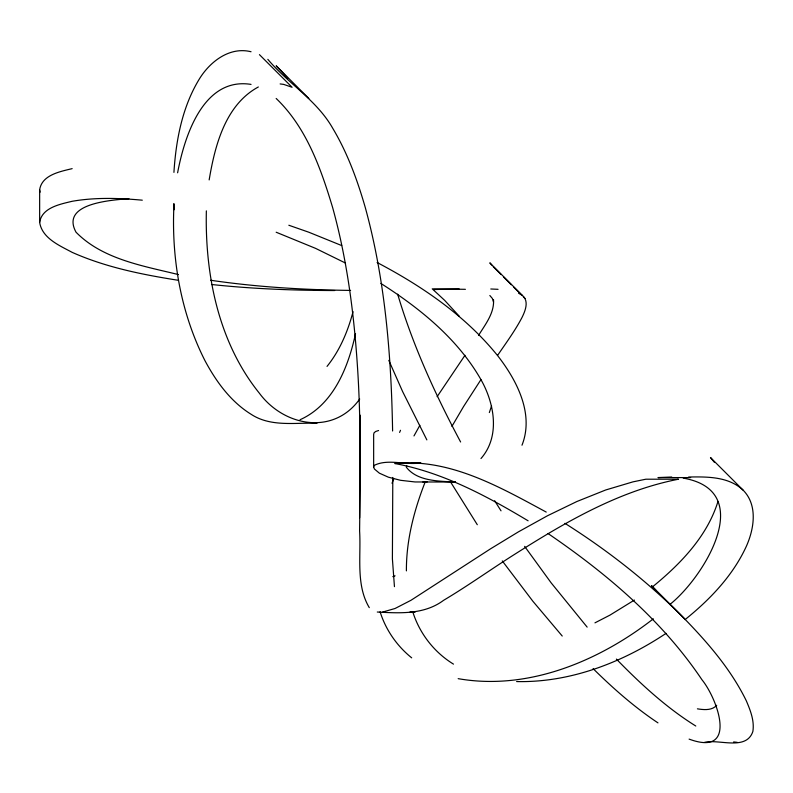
<?xml version="1.0" encoding="UTF-8"?>
<svg xmlns="http://www.w3.org/2000/svg" width="793" height="793" viewBox="0 0 793 793"><rect width="100%" height="100%" fill="white"/><g stroke="black" fill="none" stroke-linecap="round" stroke-linejoin="round"><path stroke-width="1.19" d="M392.803 477.445L392.396 558.837L394.448 586.651M206.358 210.869C204.881 274.665 218.452 342.437 259.291 393.11C283.914 426.515 333.387 435.793 359.695 399.057M493.524 299.695C494.435 313.255 485.177 324.535 478.516 335.489M173.925 172.378C175.967 140.45 182.093 107.789 198.726 80.014C209.243 62.211 229.227 46.281 251.044 51.743M174.014 203.821C171.169 257.507 180.546 312.551 204.99 360.706C216.162 381.562 230.644 401.585 251.044 414.243C270.641 427.189 295.006 422.52 317.012 423.244M209.164 179.912C214.923 145.555 225.321 104.864 258.34 86.972M177.612 172.805C184.432 136.396 203.305 76.792 251.044 84.395M355.522 333.635C348.296 367.199 333.447 404.767 300.041 419.735M178.028 280.256C141.967 274.556 105.667 267.291 72.153 252.352C59.534 245.543 42.207 238.336 39.65 222.436L39.65 189.785C41.86 174.936 60.04 171.595 72.153 168.641M39.65 222.436C41.86 207.588 60.04 204.247 72.153 201.293C95.309 197.259 118.98 198.052 142.294 200.183M406.7 465.481L406.303 467.146C417.148 481.42 439.074 481.143 455.529 482.035L415.046 481.956L400.515 480.3L388.332 477.168L379.391 473.183L374.445 469.04L373.652 467.146L374.048 465.481C387.955 458.324 405.808 465.57 420.786 462.815L411.22 463.181M353.044 311.629C347.919 331.276 339.85 350.476 327.033 366.396M717.972 501.473C707.088 536.613 680.275 564.19 652.401 586.939M489.34 412.558L491.571 405.927M521.992 445.21C534.313 414.005 516.977 380.69 498.063 356.196C465.798 316.001 422.391 286.293 377.111 262.513M392.02 483.274L393.655 478.962M425.088 482.194C414.065 510.414 406.204 540.41 406.403 570.881M399.593 432.413L400.515 430.272M413.976 435.932L419.864 425.326M451.911 426.396L463.558 406.561L480.945 379.629M437.121 396.688L464.976 355.304M497.627 355.304C506.103 342.943 515.004 330.8 521.992 317.517C525.234 310.935 529.209 301.3 522.488 295.502L489.836 262.84L491.739 265.07M480.984 458.532C500.68 436.081 494.287 402.606 480.508 378.856C457.145 338.383 419.745 308.219 380.868 283.418M716.713 705.284C711.985 710.677 703.817 709.874 697.414 708.833M669.748 604.563C703.52 577.879 757.593 491.115 683.229 478.11M653.343 618.818C598.913 661.193 528.059 690.911 458.166 678.659M685.063 619.601C709.923 599.607 732.782 575.768 746.263 546.486C754.153 528.951 758.009 505.22 743.13 490.163L710.469 457.502L714.315 462.24M634.4 600.063L609.986 615.11L594.948 622.852M666.061 633.369C622.089 662.651 570.008 682.783 516.6 681.564M392.813 576.64L395.063 575.827M378.568 430.53L375.684 431.471L374.048 432.819L373.652 434.485L373.652 467.146M382.414 612.137L395.063 608.489L410.992 600.281L490.599 548.786L518.503 531.806L547.537 515.728L576.888 501.513L605.683 489.985L633.012 481.847L645.849 479.21L678.501 479.21C616.974 491.214 562.178 524.064 509.958 557.301C487.804 571.545 466.294 586.81 443.654 600.281C424.334 614.714 400.108 613.276 377.29 612.027M689.107 739.116C738.243 757.295 718.012 699.535 701.944 679.73C662.175 620.453 606.605 573.517 548.062 533.55M704.561 742.347C718.993 738.838 746.362 751.12 752.874 731.443C754.539 720.758 750.386 710.34 746.263 700.705C724.138 655.533 686.49 620.681 651.459 585.63L656.356 590.765M128.922 198.647C111.991 200.173 60.159 203.008 75.999 232.171C102.614 259.351 142.978 265.833 178.445 274.586M422.867 482.035L427.457 481.748M433.969 289.544L459.216 288.969M671.711 477.019L657.972 477.584L690.634 477.584M688.641 477.019C707.297 476.702 728.608 476.474 743.13 490.163M350.605 290.416C303.828 289.841 257.001 287.076 210.69 280.256M334.656 290.535C293.569 290.436 252.432 288.9 211.562 284.489M409.941 612.027L415.066 612.137M490.798 288.989L498.063 289.316M465.412 289.316L432.254 288.85L444.655 300.359L459.444 316.427M733.644 741.921L737.222 742.347M280.127 83.929L283.696 84.395L292.092 87.289L259.44 54.638M288.83 225.242L308.824 232.23L341.704 245.562M276.172 232.23L315.564 248.368L345.54 263.078M546.228 512.08C499.719 487.001 449.69 458.106 394.795 463.528C442.791 472.38 486.644 495.962 528.108 520.803M518.543 293.162L522.488 295.502M695.778 726.021C666.289 707.643 640.556 683.873 616.379 659.082M564.933 523.34C607.963 550.511 648.248 582.151 684.121 618.282M453.487 664.128C434.158 652.302 419.447 633.329 412.737 611.7M657.972 722.879C634.44 707.217 613.177 688.443 593.095 668.628M392.604 430.995C391.286 355.888 385.259 280.197 365.276 207.518C357.356 180.011 347.433 152.861 332.693 128.218C316.803 100.235 288.196 83.582 267.836 59.336M411.696 657.843C396.936 645.988 385.695 629.811 380.075 611.7M493.226 266.666L500.958 274.408M503.545 276.985L511.277 284.717M513.854 287.294L520.723 294.173M523.311 296.751L525.025 298.465M308.824 98.471L276.172 65.809L287.988 78.557M276.172 98.471C306.395 127.415 320.838 168.354 332.624 207.518C347.929 262.77 354.818 319.985 358.109 377.111C361.003 428.339 360.2 479.676 359.596 530.953C361.182 556.26 355.67 584.897 369.29 607.646M587.147 627.114L551.155 582.855L524.629 546.357M562.227 636.036L532.926 601.312L502.296 560.929M489.836 295.502L492.374 298.465L493.524 302.113M501.027 510.841L494.644 500.73M477.297 524.718L450.593 482.005M460.614 441.988C435.407 394.696 412.895 345.639 397.67 294.163M426.852 439.887L402.616 391.573L388.808 360.349M39.65 189.785L40.116 192.174M174.093 209.758L173.766 203.87M359.625 517.74L360.151 415.126"/></g></svg>
